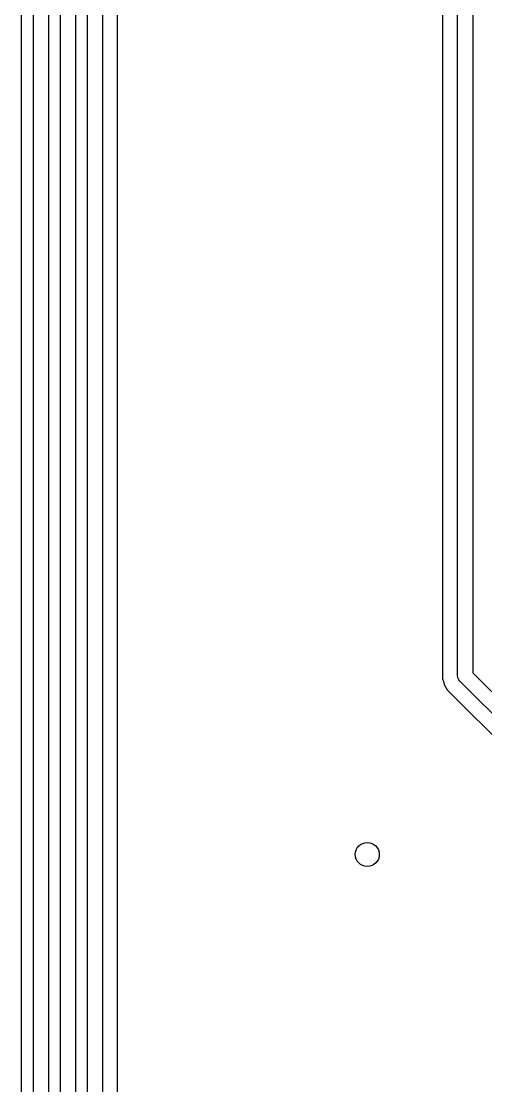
# Model space of a CAD drawing. Extents: x 0 to 130, y -140 to 0.
# Drawn here: x 31.75 to 39.47, y -76.35 to -58.64 of the extents above; entities that cross this region are included whole.
import ezdxf

# ---------------------------------------------------------------- set-up
doc = ezdxf.new("R2010")
doc.units = 0
doc.layers.add('BLACK', color=7, linetype='CONTINUOUS')

msp = doc.modelspace()

# ---------------------------------------------------------------- linework, layer by layer
at = {"layer": 'BLACK', "linetype": 'CONTINUOUS'}
for p, q in [((39.003, -69.528247), (39.003, -51.614)), ((39.253, -51.665776), (39.253, -69.476471)), ((38.7525, -52.123149), (38.7525, -69.577685)), ((32.399, -119.942792), (32.399, -56.945208)), ((32.649, -56.996984), (32.649, -119.891015)), ((32.849, -119.756396), (32.849, -57.131604)), ((33.099, -57.18338), (33.099, -119.70462)), ((33.3495, -75.063385), (33.3495, -57.328149)), ((32.199, -57.893604), (32.199, -132.682223)), ((31.949, -132.734), (31.949, -57.94538)), ((31.749, -58.08), (31.749, -131)), ((38.7525, -69.577685), (38.765294, -69.625431)), ((39.005402, -69.552633), (39.003, -69.528247)), ((39.005402, -69.552634), (39.005402, -69.552633)), ((39.008292, -69.559611), (39.005402, -69.552634)), ((39.024066, -69.597693), (39.008292, -69.559611)), ((39.253, -69.476471), (41.830118, -72.053589)), ((38.765294, -69.625431), (38.765294, -69.625432)), ((38.765294, -69.625432), (38.778088, -69.673181)), ((38.778088, -69.673181), (38.778091, -69.673188)), ((38.778091, -69.673188), (38.827525, -69.75881)), ((38.827525, -69.75881), (38.827526, -69.75881)), ((38.827526, -69.75881), (41.364268, -72.295552)), ((39.024071, -69.597698), (39.024066, -69.597693)), ((39.039612, -69.616635), (39.024071, -69.597698)), ((41.694569, -72.271592), (39.039612, -69.616635)), ((33.3495, -77.603385), (33.3495, -75.063385))]:
    msp.add_line(p, q, dxfattribs=at)
at = {"layer": 'BLACK'}
msp.add_circle((37.5, -72.5), 0.2, dxfattribs=at)

doc.saveas('drawing.dxf')
